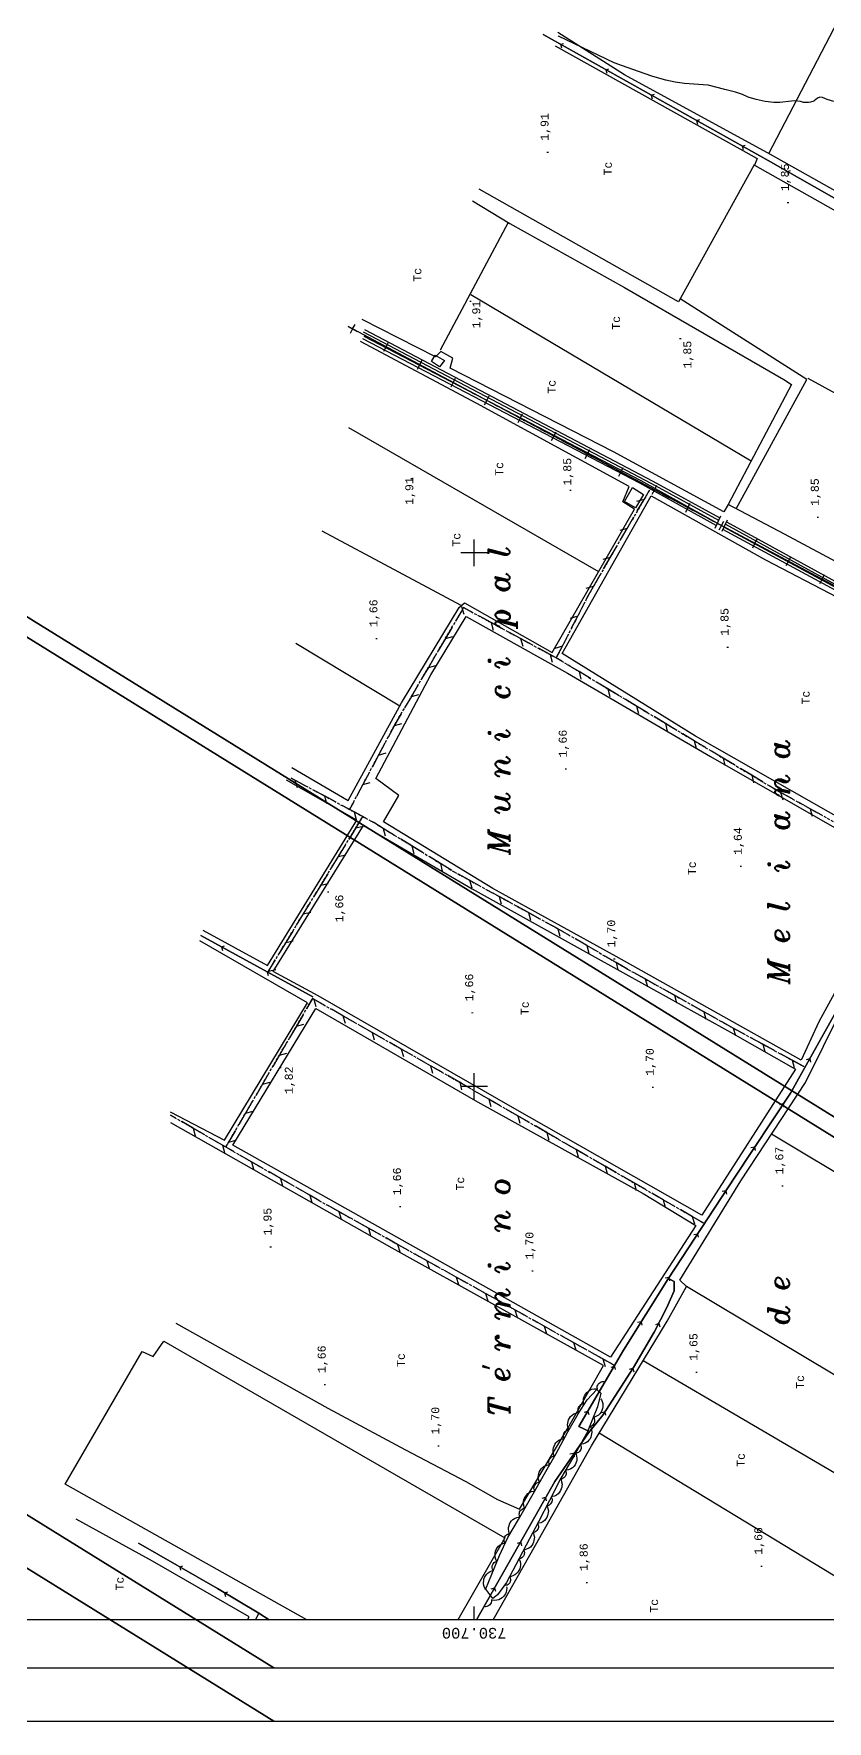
# Model space of a CAD drawing. Extents: x 730354 to 731930, y 4378581 to 4379608.
# Drawn here: x 730617.5 to 730766.2, y 4378581 to 4378897.3 of the extents above; entities that cross this region are included whole.
import ezdxf
from ezdxf.enums import TextEntityAlignment as Align

# ---------------------------------------------------------------- set-up
doc = ezdxf.new("R2010")
doc.units = 0
doc.header["$MEASUREMENT"] = 0
doc.linetypes.add('DASHED', pattern=[0.75, 0.5, -0.25])
doc.layers.get('0').update_dxf_attribs({"linetype": 'CONTINUOUS'})
for name, color, linetype in [('1', 7, 'CONTINUOUS'), ('2', 7, 'CONTINUOUS'), ('27', 7, 'CONTINUOUS'), ('29', 7, 'CONTINUOUS'), ('30', 7, 'CONTINUOUS'), ('36', 7, 'CONTINUOUS'), ('44', 7, 'CONTINUOUS'), ('48', 7, 'CONTINUOUS'), ('50', 7, 'CONTINUOUS'), ('51', 7, 'CONTINUOUS'), ('53', 7, 'CONTINUOUS'), ('56', 7, 'CONTINUOUS'), ('62', 7, 'CONTINUOUS'), ('PATTERN_CLASS', 7, 'CONTINUOUS')]:
    doc.layers.add(name, color=color, linetype=linetype)
doc.styles.add('ITALICT', font='ITALICT', dxfattribs={"height": 0.2})
doc.styles.add('MONOTXT', font='MONOTXT', dxfattribs={"height": 0.2})

# ---------------------------------------------------------------- blocks, each defined once
blk = doc.blocks.new('CRUZ')
at = {"layer": '62', "color": 7, "linetype": 'CONTINUOUS'}
for p, q in [((-2.5, 0), (2.5, 0)), ((0, -2.5), (0, 2.5))]:
    blk.add_line(p, q, dxfattribs=at)
blk = doc.blocks.new('SEMI')
at = {"layer": '62', "color": 7, "linetype": 'CONTINUOUS'}
blk.add_line((0, 0), (0, 2.5), dxfattribs=at)
blk = doc.blocks.new('MARVA')
at = {"layer": '62', "color": 7, "linetype": 'CONTINUOUS'}
blk.add_line((4999.95, 0), (0, 0), dxfattribs=at)
at = {"layer": '62', "color": 7, "linetype": 'CONTINUOUS', "xscale": 9.99990686758433, "yscale": 9.99990686758433, "rotation": 90}
for p in [(2999.97, 1999.98), (2999.97, 999.99)]:
    blk.add_blockref('CRUZ', p, dxfattribs=at)
at = {"layer": '62', "color": 7, "linetype": 'CONTINUOUS', "xscale": 9.99990686758433, "yscale": 9.99990686758433}
blk.add_blockref('SEMI', (2999.97, 0), dxfattribs=at)
at = {"layer": '62', "color": 7, "linetype": 'CONTINUOUS', "style": 'MONOTXT'}
blk.add_attdef('TAG50', (0, 0), '', height=20, rotation=180, dxfattribs=at)
blk = doc.blocks.new('MARVAL')
at = {"layer": '62', "color": 7, "linetype": 'CONTINUOUS'}
ref = blk.add_blockref('MARVA', (0, 0), dxfattribs=dict(at, xscale=0.1000009313241567, yscale=0.1000009313241567))
ref.add_attrib('TAG30', '730.700', dxfattribs={"color": 7, "linetype": 'CONTINUOUS', "height": 2, "rotation": 180, "style": 'MONOTXT'}).set_placement((300.01, -1.5), align=Align.CENTER)

msp = doc.modelspace()

# ---------------------------------------------------------------- linework, layer by layer
at = {"layer": '1', "color": 1, "linetype": 'CONTINUOUS'}
for points in [[(730693.53, 4378834.88), (730692, 4378835.91), (730692.7, 4378837.11), (730694.42, 4378836.06), (730693.53, 4378834.88)], [(730728.17, 4378809.65), (730729.65, 4378812.25), (730731.74, 4378810.98), (730730.22, 4378808.48), (730728.17, 4378809.65)]]:
    msp.add_lwpolyline(points, dxfattribs=at)
at = {"layer": '1', "color": 7, "linetype": 'CONTINUOUS'}
msp.add_lwpolyline([(730668.67, 4378600), (730623.39, 4378625.44), (730637.78, 4378650.34), (730639.86, 4378649.37), (730641.84, 4378652.27), (730705.73, 4378615.36), (730696.94, 4378600)], dxfattribs=at)
at = {"layer": '2', "color": 1, "linetype": 'CONTINUOUS'}
for p, q in [((730746.15, 4378806.9), (730745.1, 4378804.61)), ((730746.44, 4378804.09), (730747.46, 4378806.21))]:
    msp.add_line(p, q, dxfattribs=at)
at = {"layer": '27', "color": 5, "linetype": 'CONTINUOUS'}
for p, q in [((730716.16, 4378895.36), (730716.75, 4378895.53)), ((730716.16, 4378895.36), (730716.35, 4378894.69)), ((730724.67, 4378890.6), (730725.26, 4378890.77)), ((730724.67, 4378890.6), (730724.86, 4378889.92)), ((730733.17, 4378885.84), (730733.77, 4378886)), ((730733.17, 4378885.84), (730733.36, 4378885.16)), ((730741.68, 4378881.07), (730742.27, 4378881.24)), ((730741.68, 4378881.07), (730741.87, 4378880.39)), ((730750.19, 4378876.31), (730750.78, 4378876.48)), ((730750.19, 4378876.31), (730750.38, 4378875.63)), ((730758.68, 4378871.52), (730759.27, 4378871.68)), ((730758.68, 4378871.52), (730758.87, 4378870.84)), ((730669.75, 4378716.79), (730648.82, 4378728.29)), ((730652.66, 4378726.18), (730653.25, 4378726.35)), ((730652.66, 4378726.18), (730652.86, 4378725.51)), ((730661.2, 4378721.49), (730661.8, 4378721.66)), ((730661.2, 4378721.49), (730661.4, 4378720.81)), ((730762.87, 4378705.17), (730762.19, 4378704.98)), ((730762.87, 4378705.17), (730763.03, 4378704.58)), ((730757.93, 4378696.72), (730757.24, 4378696.58)), ((730757.93, 4378696.72), (730758.05, 4378696.12)), ((730752.55, 4378688.61), (730751.86, 4378688.47)), ((730752.55, 4378688.61), (730752.67, 4378688.01)), ((730747.18, 4378680.43), (730746.49, 4378680.29)), ((730747.18, 4378680.43), (730747.31, 4378679.83)), ((730741.83, 4378672.32), (730741.14, 4378672.18)), ((730741.83, 4378672.32), (730741.95, 4378671.72)), ((730736.45, 4378664.18), (730735.76, 4378664.03)), ((730736.45, 4378664.18), (730736.58, 4378663.58)), ((730731.29, 4378655.88), (730730.61, 4378655.72)), ((730731.29, 4378655.88), (730731.43, 4378655.28)), ((730734.63, 4378655.54), (730733.96, 4378655.33)), ((730734.63, 4378655.54), (730734.81, 4378654.95)), ((730726.29, 4378647.52), (730725.61, 4378647.34)), ((730726.29, 4378647.52), (730726.45, 4378646.93)), ((730729.74, 4378647.11), (730729.06, 4378646.94)), ((730729.74, 4378647.11), (730729.9, 4378646.52)), ((730721.31, 4378639.07), (730720.63, 4378638.89)), ((730721.31, 4378639.07), (730721.46, 4378638.48)), ((730724.51, 4378638.95), (730723.83, 4378638.8)), ((730724.51, 4378638.95), (730724.64, 4378638.35)), ((730718.61, 4378631.2), (730717.92, 4378631.07)), ((730718.61, 4378631.2), (730718.72, 4378630.59)), ((730713.34, 4378622.92), (730712.66, 4378622.73)), ((730713.34, 4378622.92), (730713.5, 4378622.33)), ((730708.72, 4378614.48), (730708.04, 4378614.3)), ((730708.72, 4378614.48), (730708.89, 4378613.89)), ((730644.83, 4378609.97), (730645.42, 4378610.13)), ((730644.83, 4378609.97), (730645.01, 4378609.3)), ((730653.26, 4378605.09), (730653.86, 4378605.24)), ((730653.26, 4378605.09), (730653.43, 4378604.41)), ((730703.82, 4378605.95), (730703.15, 4378605.76)), ((730703.82, 4378605.95), (730703.99, 4378605.36)), ((730659.68, 4378601.23), (730659.02, 4378600))]:
    msp.add_line(p, q, dxfattribs=at)
for points in [[(730826.38, 4378832.78), (730793.44, 4378851.77), (730755.06, 4378873.58), (730712.93, 4378897.17)], [(730780.85, 4378739.69), (730767.54, 4378713.5), (730759.26, 4378698.73), (730748.83, 4378682.98), (730736.36, 4378663.96), (730727.98, 4378650.58), (730719.64, 4378636.23), (730721.64, 4378635.29)], [(730736.39, 4378664.01), (730737.47, 4378663.46), (730737.5, 4378661.71), (730736.13, 4378658.54), (730733.75, 4378653.96), (730729.84, 4378647.3), (730724.13, 4378638.4), (730721.45, 4378635.06), (730715.13, 4378625.96), (730700.44, 4378600)], [(730661.58, 4378600), (730659.68, 4378601.23), (730651.93, 4378605.89), (730637.13, 4378614.4)]]:
    msp.add_lwpolyline(points, dxfattribs=at)
at = {"layer": '29', "color": 7, "linetype": 'CONTINUOUS'}
for p, q in [((730731.83, 4378810.04), (730730.42, 4378809.67)), ((730730.57, 4378807.88), (730731.83, 4378810.04)), ((730731.83, 4378810.04), (730732.84, 4378811.79)), ((730728.67, 4378804.6), (730729.92, 4378806.76)), ((730728.67, 4378804.6), (730727.27, 4378804.23)), ((730727.41, 4378802.44), (730728.67, 4378804.6)), ((730725.51, 4378799.16), (730726.77, 4378801.32)), ((730725.51, 4378799.16), (730724.11, 4378798.79)), ((730724.26, 4378797), (730725.51, 4378799.16)), ((730722.35, 4378793.72), (730720.95, 4378793.35)), ((730722.35, 4378793.72), (730723.61, 4378795.88)), ((730697.65, 4378789.95), (730698.06, 4378788.56)), ((730719.4, 4378788.16), (730720.54, 4378790.39)), ((730697.8, 4378789.38), (730696.54, 4378787.23)), ((730703.18, 4378786.95), (730700.98, 4378788.14)), ((730705.37, 4378785.76), (730703.18, 4378786.95)), ((730703.18, 4378786.95), (730703.59, 4378785.56)), ((730719.4, 4378788.16), (730718.02, 4378787.72)), ((730718.26, 4378785.94), (730719.4, 4378788.16)), ((730694.62, 4378783.96), (730693.35, 4378781.8)), ((730695.88, 4378786.11), (730694.62, 4378783.96)), ((730694.62, 4378783.96), (730696.02, 4378784.32)), ((730708.71, 4378783.95), (730706.51, 4378785.14)), ((730710.9, 4378782.76), (730708.71, 4378783.95)), ((730708.71, 4378783.95), (730709.12, 4378782.56)), ((730716.53, 4378782.56), (730717.67, 4378784.79)), ((730692.7, 4378780.69), (730691.43, 4378778.53)), ((730714.24, 4378780.95), (730712.04, 4378782.14)), ((730714.24, 4378780.95), (730714.65, 4378779.56)), ((730716.53, 4378782.56), (730715.15, 4378782.12)), ((730715.39, 4378780.34), (730716.53, 4378782.56)), ((730691.43, 4378778.53), (730690.16, 4378776.38)), ((730691.43, 4378778.53), (730692.84, 4378778.9)), ((730719.66, 4378777.77), (730717.52, 4378779.06)), ((730721.81, 4378776.48), (730719.66, 4378777.77)), ((730719.66, 4378777.77), (730720.02, 4378776.36)), ((730689.51, 4378775.26), (730688.24, 4378773.11)), ((730725.06, 4378774.53), (730722.91, 4378775.81)), ((730727.2, 4378773.24), (730725.06, 4378774.53)), ((730725.06, 4378774.53), (730725.41, 4378773.12)), ((730688.24, 4378773.11), (730686.98, 4378770.95)), ((730688.24, 4378773.11), (730689.65, 4378773.47)), ((730730.45, 4378771.28), (730728.31, 4378772.57)), ((730732.59, 4378770), (730730.45, 4378771.28)), ((730730.45, 4378771.28), (730730.8, 4378769.88)), ((730685.06, 4378767.68), (730686.46, 4378768.05)), ((730735.84, 4378768.04), (730733.7, 4378769.33)), ((730737.98, 4378766.75), (730735.84, 4378768.04)), ((730735.84, 4378768.04), (730736.19, 4378766.63)), ((730685.06, 4378767.68), (730683.89, 4378765.47)), ((730741.23, 4378764.8), (730739.09, 4378766.09)), ((730743.38, 4378763.51), (730741.23, 4378764.8)), ((730741.23, 4378764.8), (730741.59, 4378763.39)), ((730682.11, 4378762.12), (730680.93, 4378759.92)), ((730683.28, 4378764.33), (730682.11, 4378762.12)), ((730682.11, 4378762.12), (730683.5, 4378762.55)), ((730746.63, 4378761.56), (730744.48, 4378762.85)), ((730748.77, 4378760.27), (730746.63, 4378761.56)), ((730746.63, 4378761.56), (730746.98, 4378760.15)), ((730680.33, 4378758.78), (730679.15, 4378756.57)), ((730752.02, 4378758.32), (730749.88, 4378759.6)), ((730754.16, 4378757.03), (730752.02, 4378758.32)), ((730752.02, 4378758.32), (730752.37, 4378756.91)), ((730666.42, 4378757.43), (730665.74, 4378757.8)), ((730668.62, 4378756.25), (730666.42, 4378757.43)), ((730666.42, 4378757.43), (730666.84, 4378756.04)), ((730671.96, 4378754.45), (730669.76, 4378755.63)), ((730679.15, 4378756.57), (730677.98, 4378754.36)), ((730679.15, 4378756.57), (730680.54, 4378756.99)), ((730759.62, 4378753.9), (730757.43, 4378755.11)), ((730757.43, 4378755.11), (730757.84, 4378753.72)), ((730674.16, 4378753.26), (730671.96, 4378754.45)), ((730671.96, 4378754.45), (730672.37, 4378753.06)), ((730677.5, 4378751.46), (730675.3, 4378752.65)), ((730677.37, 4378753.22), (730676.67, 4378751.91)), ((730762.94, 4378752.07), (730760.75, 4378753.28)), ((730765.13, 4378750.86), (730762.94, 4378752.07)), ((730762.94, 4378752.07), (730763.34, 4378750.67)), ((730679.7, 4378750.28), (730677.5, 4378751.46)), ((730677.5, 4378751.46), (730677.91, 4378750.07)), ((730679.11, 4378750.59), (730677.81, 4378748.46)), ((730677.81, 4378748.46), (730679.22, 4378748.8)), ((730677.81, 4378748.46), (730676.51, 4378746.32)), ((730685.11, 4378747.07), (730682.98, 4378748.38)), ((730682.98, 4378748.38), (730683.31, 4378746.96)), ((730688.34, 4378745.08), (730686.21, 4378746.39)), ((730674.53, 4378743.08), (730673.23, 4378740.95)), ((730675.83, 4378745.22), (730674.53, 4378743.08)), ((730674.53, 4378743.08), (730675.94, 4378743.43)), ((730690.47, 4378743.77), (730688.34, 4378745.08)), ((730688.34, 4378745.08), (730688.68, 4378743.67)), ((730693.7, 4378741.79), (730691.57, 4378743.1)), ((730672.56, 4378739.85), (730671.26, 4378737.71)), ((730695.83, 4378740.48), (730693.7, 4378741.79)), ((730693.7, 4378741.79), (730694.04, 4378740.38)), ((730699.14, 4378738.64), (730696.95, 4378739.84)), ((730671.26, 4378737.71), (730669.95, 4378735.58)), ((730671.26, 4378737.71), (730672.67, 4378738.05)), ((730701.33, 4378737.44), (730699.14, 4378738.64)), ((730699.14, 4378738.64), (730699.55, 4378737.24)), ((730704.66, 4378735.61), (730702.47, 4378736.81)), ((730669.28, 4378734.47), (730667.98, 4378732.34)), ((730706.85, 4378734.41), (730704.66, 4378735.61)), ((730704.66, 4378735.61), (730705.07, 4378734.22)), ((730710.18, 4378732.59), (730707.98, 4378733.79)), ((730667.98, 4378732.34), (730666.68, 4378730.21)), ((730667.98, 4378732.34), (730669.39, 4378732.68)), ((730712.37, 4378731.38), (730710.18, 4378732.59)), ((730710.18, 4378732.59), (730710.58, 4378731.19)), ((730664.7, 4378726.97), (730663.4, 4378724.83)), ((730666.01, 4378729.1), (730664.7, 4378726.97)), ((730664.7, 4378726.97), (730666.12, 4378727.31)), ((730717.86, 4378728.31), (730715.69, 4378729.56)), ((730715.69, 4378729.56), (730716.07, 4378728.16)), ((730721.14, 4378726.4), (730718.97, 4378727.66)), ((730662.73, 4378723.73), (730661.43, 4378721.6)), ((730723.3, 4378725.15), (730721.14, 4378726.4)), ((730721.14, 4378726.4), (730721.51, 4378725)), ((730726.58, 4378723.25), (730724.42, 4378724.5)), ((730661.43, 4378721.6), (730661.32, 4378721.42)), ((730661.43, 4378721.6), (730662.84, 4378721.94)), ((730728.74, 4378722), (730726.58, 4378723.25)), ((730726.58, 4378723.25), (730726.95, 4378721.85)), ((730732.05, 4378720.15), (730729.87, 4378721.36)), ((730734.24, 4378718.93), (730732.05, 4378720.15)), ((730732.05, 4378720.15), (730732.45, 4378718.75)), ((730737.55, 4378717.08), (730735.36, 4378718.3)), ((730672.13, 4378715.13), (730669.96, 4378716.37)), ((730669.96, 4378716.37), (730670.34, 4378714.97)), ((730675.43, 4378713.25), (730673.25, 4378714.49)), ((730739.73, 4378715.86), (730737.55, 4378717.08)), ((730737.55, 4378717.08), (730737.94, 4378715.68)), ((730743.04, 4378714.01), (730740.86, 4378715.23)), ((730745.22, 4378712.79), (730743.04, 4378714.01)), ((730743.04, 4378714.01), (730743.44, 4378712.61)), ((730666.69, 4378711.3), (730665.43, 4378709.14)), ((730667.95, 4378713.45), (730666.69, 4378711.3)), ((730666.69, 4378711.3), (730668.1, 4378711.66)), ((730677.6, 4378712.01), (730675.43, 4378713.25)), ((730675.43, 4378713.25), (730675.81, 4378711.85)), ((730680.89, 4378710.13), (730678.72, 4378711.37)), ((730750.73, 4378709.75), (730748.54, 4378710.95)), ((730748.54, 4378710.95), (730748.95, 4378709.56)), ((730664.78, 4378708.02), (730663.52, 4378705.86)), ((730683.06, 4378708.89), (730680.89, 4378710.13)), ((730680.89, 4378710.13), (730681.27, 4378708.73)), ((730686.36, 4378707.01), (730684.18, 4378708.25)), ((730754.06, 4378707.93), (730751.86, 4378709.13)), ((730756.25, 4378706.73), (730754.06, 4378707.93)), ((730754.06, 4378707.93), (730754.47, 4378706.54)), ((730663.52, 4378705.86), (730662.26, 4378703.7)), ((730663.52, 4378705.86), (730664.93, 4378706.23)), ((730688.53, 4378705.77), (730686.36, 4378707.01)), ((730686.36, 4378707.01), (730686.74, 4378705.61)), ((730691.82, 4378703.89), (730689.65, 4378705.13)), ((730759.58, 4378704.91), (730757.38, 4378706.11)), ((730761.77, 4378703.71), (730759.58, 4378704.91)), ((730759.58, 4378704.91), (730759.98, 4378703.52)), ((730661.61, 4378702.59), (730660.35, 4378700.43)), ((730693.99, 4378702.66), (730691.82, 4378703.89)), ((730691.82, 4378703.89), (730692.2, 4378702.49)), ((730697.29, 4378700.78), (730695.11, 4378702.02)), ((730660.35, 4378700.43), (730659.09, 4378698.27)), ((730660.35, 4378700.43), (730661.76, 4378700.8)), ((730697.29, 4378700.78), (730697.66, 4378699.38)), ((730702.74, 4378697.63), (730700.57, 4378698.88)), ((730658.44, 4378697.15), (730657.18, 4378694.99)), ((730657.18, 4378694.99), (730658.58, 4378695.36)), ((730704.9, 4378696.38), (730702.74, 4378697.63)), ((730702.74, 4378697.63), (730703.11, 4378696.23)), ((730708.19, 4378694.49), (730706.02, 4378695.74)), ((730644.09, 4378694.05), (730643.11, 4378694.61)), ((730647.38, 4378692.16), (730645.21, 4378693.4)), ((730649.55, 4378690.91), (730647.38, 4378692.16)), ((730647.38, 4378692.16), (730647.76, 4378690.76)), ((730657.18, 4378694.99), (730655.92, 4378692.83)), ((730710.35, 4378693.24), (730708.19, 4378694.49)), ((730708.19, 4378694.49), (730708.56, 4378693.09)), ((730713.64, 4378691.34), (730711.47, 4378692.59)), ((730652.83, 4378689.02), (730650.67, 4378690.27)), ((730655, 4378687.78), (730652.83, 4378689.02)), ((730652.83, 4378689.02), (730653.21, 4378687.62)), ((730654.01, 4378689.56), (730653.48, 4378688.65)), ((730655.27, 4378691.72), (730654.01, 4378689.56)), ((730654.01, 4378689.56), (730655.41, 4378689.93)), ((730715.8, 4378690.09), (730713.64, 4378691.34)), ((730713.64, 4378691.34), (730714.01, 4378689.94)), ((730719.09, 4378688.2), (730716.92, 4378689.45)), ((730658.29, 4378685.89), (730656.12, 4378687.13)), ((730660.46, 4378684.64), (730658.29, 4378685.89)), ((730658.29, 4378685.89), (730658.67, 4378684.49)), ((730721.25, 4378686.95), (730719.09, 4378688.2)), ((730719.09, 4378688.2), (730719.46, 4378686.8)), ((730724.54, 4378685.05), (730722.37, 4378686.3)), ((730663.74, 4378682.75), (730661.58, 4378684)), ((730665.91, 4378681.51), (730663.74, 4378682.75)), ((730663.74, 4378682.75), (730664.12, 4378681.35)), ((730726.7, 4378683.8), (730724.54, 4378685.05)), ((730724.54, 4378685.05), (730724.91, 4378683.65)), ((730729.99, 4378681.91), (730727.82, 4378683.16)), ((730669.2, 4378679.62), (730667.03, 4378680.86)), ((730669.2, 4378679.62), (730669.58, 4378678.22)), ((730732.15, 4378680.66), (730729.99, 4378681.91)), ((730729.99, 4378681.91), (730730.36, 4378680.51)), ((730735.43, 4378678.76), (730733.27, 4378680.01)), ((730674.68, 4378676.53), (730672.5, 4378677.75)), ((730676.86, 4378675.31), (730674.68, 4378676.53)), ((730674.68, 4378676.53), (730675.08, 4378675.13)), ((730737.6, 4378677.51), (730735.43, 4378678.76)), ((730735.43, 4378678.76), (730735.81, 4378677.36)), ((730740.88, 4378675.62), (730738.72, 4378676.87)), ((730680.18, 4378673.46), (730677.99, 4378674.68)), ((730682.36, 4378672.24), (730680.18, 4378673.46)), ((730680.18, 4378673.46), (730680.57, 4378672.07)), ((730743.05, 4378674.37), (730740.88, 4378675.62)), ((730740.88, 4378675.62), (730741.26, 4378674.22)), ((730685.67, 4378670.4), (730683.49, 4378671.62)), ((730687.85, 4378669.18), (730685.67, 4378670.4)), ((730685.67, 4378670.4), (730686.07, 4378669)), ((730691.16, 4378667.33), (730688.98, 4378668.55)), ((730693.35, 4378666.11), (730691.16, 4378667.33)), ((730691.16, 4378667.33), (730691.56, 4378665.93)), ((730696.66, 4378664.26), (730694.47, 4378665.48)), ((730698.84, 4378663.04), (730696.66, 4378664.26)), ((730696.66, 4378664.26), (730697.05, 4378662.87)), ((730702.15, 4378661.2), (730699.97, 4378662.41)), ((730704.33, 4378659.98), (730702.15, 4378661.2)), ((730702.15, 4378661.2), (730702.55, 4378659.8)), ((730707.65, 4378658.13), (730705.46, 4378659.35)), ((730709.83, 4378656.91), (730707.65, 4378658.13)), ((730707.65, 4378658.13), (730708.04, 4378656.73)), ((730713.14, 4378655.06), (730710.96, 4378656.28)), ((730715.32, 4378653.84), (730713.14, 4378655.06)), ((730713.14, 4378655.06), (730713.54, 4378653.67)), ((730718.63, 4378652), (730716.45, 4378653.21)), ((730720.82, 4378650.78), (730718.63, 4378652)), ((730718.63, 4378652), (730719.03, 4378650.6)), ((730724.13, 4378648.93), (730721.94, 4378650.15)), ((730726.31, 4378647.71), (730724.13, 4378648.93)), ((730724.13, 4378648.93), (730724.52, 4378647.53))]:
    msp.add_line(p, q, dxfattribs=at)
for points in [[(730721.13, 4378791.54), (730721.42, 4378792.11), (730722.35, 4378793.72)], [(730699.84, 4378788.76), (730698.02, 4378789.75), (730697.8, 4378789.38)], [(730716.41, 4378779.72), (730715.67, 4378780.17), (730714.24, 4378780.95)], [(730686.32, 4378769.84), (730685.15, 4378767.84), (730685.06, 4378767.68)], [(730757.43, 4378755.11), (730756.32, 4378755.73), (730755.27, 4378756.36)], [(730682.98, 4378748.38), (730681.21, 4378749.46), (730680.83, 4378749.66)], [(730715.69, 4378729.56), (730715.64, 4378729.59), (730713.5, 4378730.76)], [(730669.96, 4378716.37), (730669.73, 4378716.5), (730668.6, 4378714.57)], [(730748.54, 4378710.95), (730747.68, 4378711.42), (730746.35, 4378712.16)], [(730699.45, 4378699.53), (730697.56, 4378700.62), (730697.29, 4378700.78)], [(730671.37, 4378678.38), (730670.92, 4378678.63), (730669.2, 4378679.62)]]:
    msp.add_lwpolyline(points, dxfattribs=at)
at = {"layer": '30', "color": 5, "linetype": 'CONTINUOUS'}
for points in [[(730747.07, 4378805.4), (730781.25, 4378786.68), (730798.85, 4378777.42), (730800.68, 4378777.37), (730804.42, 4378785.12), (730812.27, 4378801.05), (730824.93, 4378829.02), (730827.92, 4378834.1), (730835.06, 4378847.14), (730840.88, 4378856.52), (730845.54, 4378864.17), (730850.79, 4378871.83), (730854.82, 4378876.59), (730857.13, 4378879.65), (730863.17, 4378888.86), (730867.72, 4378895.89), (730870.51, 4378900.49), (730872.91, 4378904.53), (730875.5, 4378909.02), (730877.47, 4378912.69), (730879.45, 4378916.67), (730879.89, 4378918.59), (730863.12, 4378928.75)], [(730679.23, 4378841.46), (730733.23, 4378813.04), (730745.8, 4378806.13)], [(730745.55, 4378805.59), (730731.29, 4378813.5), (730679.37, 4378840.61)], [(730780.77, 4378739.74), (730785.33, 4378748.46), (730799.69, 4378775.79), (730799.92, 4378776.25), (730776.54, 4378788.79), (730746.8, 4378804.83)]]:
    msp.add_lwpolyline(points, dxfattribs=at)
at = {"layer": '30', "color": 1, "linetype": 'CONTINUOUS'}
for points in [[(730747.29, 4378805.85), (730781.49, 4378787.12), (730798.98, 4378777.92), (730800.37, 4378777.88), (730803.97, 4378785.34), (730811.82, 4378801.26), (730824.49, 4378829.25), (730827.49, 4378834.35), (730834.63, 4378847.39), (730840.45, 4378856.78), (730845.12, 4378864.44), (730850.39, 4378872.13), (730854.43, 4378876.9), (730856.72, 4378879.94), (730862.75, 4378889.13), (730867.3, 4378896.16), (730870.08, 4378900.75), (730872.48, 4378904.78), (730875.06, 4378909.26), (730877.03, 4378912.92), (730878.98, 4378916.84), (730879.32, 4378918.35), (730862.91, 4378928.29)], [(730679.46, 4378841.9), (730733.47, 4378813.48), (730746.01, 4378806.59)], [(730745.34, 4378805.13), (730731.05, 4378813.06), (730679.14, 4378840.17)], [(730774.12, 4378728.1), (730784.89, 4378748.69), (730799.25, 4378776.02), (730799.26, 4378776.04), (730776.3, 4378788.35), (730746.58, 4378804.38)]]:
    msp.add_lwpolyline(points, dxfattribs=at)
at = {"layer": '44', "color": 44, "linetype": 'CONTINUOUS'}
for points in [[(730726.24, 4378891.87), (730715.82, 4378896.91), (730715.73, 4378896.75)], [(730767.37, 4378884.63), (730766.13, 4378884.98), (730765.25, 4378885.41), (730764.74, 4378885.44), (730764.34, 4378885.25), (730763.69, 4378884.73), (730763.65, 4378884.71), (730763.05, 4378884.52), (730762.62, 4378884.42), (730761.7, 4378884.42), (730761.14, 4378884.61), (730760.06, 4378884.79), (730759.48, 4378884.69), (730757.29, 4378884.42), (730756.13, 4378884.46), (730754.54, 4378884.65), (730752.87, 4378884.98), (730751.33, 4378885.44), (730750.26, 4378885.94), (730748.97, 4378886.38), (730746.99, 4378886.91), (730743.86, 4378887.67), (730742.91, 4378887.73), (730739.4, 4378887.98), (730737.69, 4378888.23), (730735.92, 4378888.65), (730733.46, 4378889.32), (730731.84, 4378889.91), (730727.77, 4378891.31), (730726.24, 4378891.87)]]:
    msp.add_lwpolyline(points, dxfattribs=at)
at = {"layer": '51', "color": 3, "linetype": 'CONTINUOUS'}
for p, q in [((730755.19, 4378874.89), (730800.85, 4378962.42)), ((730706.35, 4378861.93), (730693.61, 4378838.01)), ((730699.36, 4378848.48), (730751.91, 4378817.3)), ((730762.49, 4378832.79), (730812.18, 4378805.44)), ((730676.46, 4378823.55), (730723.33, 4378796.56)), ((730697.59, 4378790.15), (730671.53, 4378804.12)), ((730666.58, 4378783.07), (730686.09, 4378771.36)), ((730801.21, 4378663.66), (730755.73, 4378691.07)), ((730739.79, 4378662.56), (730787.22, 4378634.17)), ((730780.22, 4378620.07), (730731.64, 4378648.58)), ((730723.44, 4378635.07), (730772.8, 4378605.09))]:
    msp.add_line(p, q, dxfattribs=at)
for points in [[(730782.87, 4378859.3), (730755.55, 4378874.69), (730728.18, 4378889.66), (730715.68, 4378897.57)], [(730715.16, 4378895.08), (730753.05, 4378873.92), (730752.51, 4378872.73), (730778.56, 4378858.04), (730823.39, 4378831.69), (730821.77, 4378827.52), (730816.85, 4378815.84), (730813.14, 4378806.38), (730808.58, 4378796.64), (730804.98, 4378789.39), (730802.15, 4378783.6), (730800.83, 4378781.28), (730788.36, 4378787.35), (730758.17, 4378803.55), (730747.59, 4378809.1), (730746.8, 4378807.71), (730726.1, 4378818.98), (730695.52, 4378834.67), (730696, 4378836.53), (730693.79, 4378837.78), (730692.77, 4378836.77), (730679, 4378843.77)], [(730752.44, 4378872.77), (730738.28, 4378847.1), (730700.92, 4378868.17)], [(730699.71, 4378866.04), (730706.66, 4378861.76), (730728.15, 4378849.75), (730758.03, 4378832.54), (730759.44, 4378831.59), (730747.59, 4378809.1)], [(730749.12, 4378808.3), (730762.35, 4378832.54), (730738.59, 4378847.66)], [(730665.87, 4378759.8), (730676.39, 4378753.62), (730686.41, 4378771.89), (730697.18, 4378789.81), (730698.18, 4378790.64), (730714.59, 4378781.37), (730730.05, 4378808.23), (730727.89, 4378809.57), (730729.05, 4378812.44), (730700.48, 4378828.01), (730678.71, 4378839.64)], [(730733.18, 4378810.69), (730754.6, 4378798.69), (730794.76, 4378777.76), (730794, 4378776.28), (730797.27, 4378774.57), (730780.87, 4378743.23), (730741.49, 4378765.67), (730716.5, 4378781.17), (730733.18, 4378810.69)], [(730761.3, 4378704.92), (730726.59, 4378724.33), (730703.51, 4378737.09), (730683, 4378749.61), (730685.88, 4378754.51), (730681.59, 4378757.71), (730691.88, 4378777.14), (730698.49, 4378788.08), (730717.5, 4378777.46), (730744.29, 4378761.84), (730768.8, 4378747.78), (730780.09, 4378741.52), (730773.79, 4378728.89), (730764.57, 4378712.13), (730761.3, 4378704.92)], [(730649.14, 4378729.31), (730661.28, 4378722.66), (730678.03, 4378749.89), (730664.85, 4378757.44)], [(730662.37, 4378721.52), (730679.25, 4378748.91), (730699.65, 4378737.04), (730722.14, 4378724.52), (730748.02, 4378710.16), (730760.24, 4378703.21), (730742.63, 4378675.84), (730707.19, 4378696.06), (730670.76, 4378717.01), (730662.37, 4378721.52)], [(730643.03, 4378695.22), (730653.22, 4378689.94), (730668.75, 4378715.65), (730648.63, 4378727.31)], [(730703.55, 4378600), (730711.47, 4378614.02), (730721.98, 4378632.66), (730736.16, 4378656.02), (730739.76, 4378662.51), (730738.51, 4378663.71), (730749.97, 4378682.31), (730762.1, 4378700.76), (730772.19, 4378721.19), (730775.49, 4378726.41), (730802.22, 4378710.82), (730820.14, 4378701.86)], [(730654.82, 4378688.98), (730670.32, 4378714.64), (730700.66, 4378697.14), (730731.67, 4378679.94), (730741.51, 4378673.94), (730725.58, 4378649.27), (730673.86, 4378678.3), (730654.82, 4378688.98)], [(730644.13, 4378655.64), (730672.6, 4378639.69), (730687.13, 4378631.87), (730698.46, 4378625.94), (730704.36, 4378622.58), (730708.5, 4378620.78), (730717.57, 4378635.92), (730724.22, 4378647.67), (730684.62, 4378669.69), (730643.18, 4378693.18)], [(730657.56, 4378600), (730657.88, 4378600.58), (730639.72, 4378610.98), (730625.46, 4378618.86)]]:
    msp.add_lwpolyline(points, dxfattribs=at)
at = {"layer": '53', "color": 3, "linetype": 'CONTINUOUS'}
for points in [[(730720.54, 4378640.53), (730720.48, 4378640.75), (730720.48, 4378641.11), (730720.51, 4378641.52), (730720.61, 4378641.82), (730720.75, 4378642.1), (730720.9, 4378642.38), (730721.12, 4378642.64), (730721.4, 4378642.88), (730721.72, 4378643.1), (730722.07, 4378643.24), (730722.49, 4378643.31), (730722.86, 4378643.31), (730723.09, 4378643.27), (730723.06, 4378643.54), (730723.07, 4378643.82), (730723.15, 4378644.02), (730723.24, 4378644.2), (730723.41, 4378644.39), (730723.59, 4378644.52), (730723.81, 4378644.64), (730724.01, 4378644.71), (730724.21, 4378644.67), (730724.36, 4378644.65)], [(730723.71, 4378641.46), (730723.85, 4378641.28), (730723.98, 4378640.94), (730724.1, 4378640.55), (730724.12, 4378640.24), (730724.09, 4378639.92), (730724.05, 4378639.61), (730723.94, 4378639.28), (730723.77, 4378638.96), (730723.55, 4378638.64), (730723.27, 4378638.38), (730722.91, 4378638.16), (730722.57, 4378638.02), (730722.33, 4378637.98), (730722.46, 4378637.74), (730722.55, 4378637.47), (730722.55, 4378637.26), (730722.54, 4378637.06), (730722.44, 4378636.82), (730722.33, 4378636.63), (730722.17, 4378636.44), (730722, 4378636.31), (730721.8, 4378636.27), (730721.65, 4378636.23)], [(730717.77, 4378635.61), (730717.66, 4378635.81), (730717.58, 4378636.17), (730717.52, 4378636.57), (730717.55, 4378636.89), (730717.62, 4378637.19), (730717.71, 4378637.5), (730717.86, 4378637.81), (730718.07, 4378638.1), (730718.34, 4378638.38), (730718.65, 4378638.6), (730719.05, 4378638.77), (730719.4, 4378638.85), (730719.64, 4378638.86), (730719.55, 4378639.11), (730719.49, 4378639.39), (730719.52, 4378639.6), (730719.57, 4378639.8), (730719.7, 4378640.03), (730719.84, 4378640.19), (730720.02, 4378640.36), (730720.21, 4378640.47), (730720.41, 4378640.48), (730720.56, 4378640.49)], [(730715.07, 4378630.68), (730714.96, 4378630.88), (730714.87, 4378631.23), (730714.8, 4378631.64), (730714.82, 4378631.95), (730714.89, 4378632.26), (730714.97, 4378632.56), (730715.12, 4378632.87), (730715.32, 4378633.17), (730715.58, 4378633.46), (730715.89, 4378633.68), (730716.28, 4378633.86), (730716.63, 4378633.95), (730716.87, 4378633.96), (730716.78, 4378634.22), (730716.72, 4378634.5), (730716.74, 4378634.71), (730716.78, 4378634.91), (730716.91, 4378635.13), (730717.04, 4378635.3), (730717.23, 4378635.47), (730717.41, 4378635.59), (730717.61, 4378635.6), (730717.76, 4378635.62)], [(730721.79, 4378636.16), (730721.9, 4378635.96), (730721.98, 4378635.61), (730722.04, 4378635.2), (730722.02, 4378634.89), (730721.94, 4378634.58), (730721.86, 4378634.28), (730721.71, 4378633.97), (730721.49, 4378633.67), (730721.23, 4378633.39), (730720.92, 4378633.18), (730720.52, 4378633), (730720.17, 4378632.92), (730719.93, 4378632.91), (730720.02, 4378632.65), (730720.08, 4378632.37), (730720.05, 4378632.16), (730720, 4378631.96), (730719.88, 4378631.74), (730719.74, 4378631.57), (730719.55, 4378631.41), (730719.36, 4378631.3), (730719.17, 4378631.29), (730719.01, 4378631.27)], [(730712.27, 4378625.81), (730712.16, 4378626.01), (730712.08, 4378626.36), (730712.02, 4378626.77), (730712.05, 4378627.08), (730712.12, 4378627.39), (730712.21, 4378627.69), (730712.36, 4378628), (730712.58, 4378628.29), (730712.84, 4378628.58), (730713.15, 4378628.79), (730713.55, 4378628.96), (730713.9, 4378629.04), (730714.14, 4378629.05), (730714.05, 4378629.31), (730713.99, 4378629.59), (730714.02, 4378629.8), (730714.07, 4378630), (730714.2, 4378630.22), (730714.34, 4378630.39), (730714.52, 4378630.55), (730714.71, 4378630.66), (730714.91, 4378630.67), (730715.06, 4378630.69)], [(730719.02, 4378631.27), (730719.13, 4378631.07), (730719.21, 4378630.71), (730719.26, 4378630.3), (730719.23, 4378629.99), (730719.15, 4378629.69), (730719.06, 4378629.38), (730718.9, 4378629.08), (730718.69, 4378628.78), (730718.42, 4378628.51), (730718.1, 4378628.3), (730717.71, 4378628.13), (730717.35, 4378628.05), (730717.11, 4378628.05), (730717.2, 4378627.79), (730717.25, 4378627.51), (730717.22, 4378627.3), (730717.17, 4378627.1), (730717.04, 4378626.88), (730716.89, 4378626.72), (730716.71, 4378626.55), (730716.52, 4378626.45), (730716.32, 4378626.44), (730716.16, 4378626.43)], [(730709.5, 4378620.92), (730709.38, 4378621.12), (730709.3, 4378621.47), (730709.24, 4378621.88), (730709.27, 4378622.19), (730709.34, 4378622.5), (730709.43, 4378622.8), (730709.58, 4378623.11), (730709.79, 4378623.41), (730710.05, 4378623.69), (730710.37, 4378623.9), (730710.76, 4378624.08), (730711.11, 4378624.16), (730711.36, 4378624.17), (730711.26, 4378624.42), (730711.21, 4378624.7), (730711.24, 4378624.91), (730711.28, 4378625.11), (730711.41, 4378625.34), (730711.55, 4378625.51), (730711.74, 4378625.67), (730711.92, 4378625.78), (730712.12, 4378625.79), (730712.28, 4378625.81)], [(730716.17, 4378626.42), (730716.3, 4378626.23), (730716.39, 4378625.88), (730716.47, 4378625.47), (730716.46, 4378625.16), (730716.4, 4378624.85), (730716.33, 4378624.54), (730716.19, 4378624.23), (730715.99, 4378623.92), (730715.74, 4378623.63), (730715.44, 4378623.4), (730715.05, 4378623.21), (730714.7, 4378623.11), (730714.46, 4378623.09), (730714.57, 4378622.84), (730714.63, 4378622.56), (730714.61, 4378622.35), (730714.58, 4378622.15), (730714.46, 4378621.92), (730714.33, 4378621.75), (730714.15, 4378621.57), (730713.97, 4378621.46), (730713.77, 4378621.44), (730713.62, 4378621.41)], [(730706.67, 4378616.06), (730706.56, 4378616.26), (730706.48, 4378616.62), (730706.42, 4378617.03), (730706.46, 4378617.34), (730706.54, 4378617.64), (730706.62, 4378617.95), (730706.78, 4378618.25), (730707, 4378618.55), (730707.27, 4378618.82), (730707.58, 4378619.03), (730707.98, 4378619.2), (730708.33, 4378619.28), (730708.57, 4378619.28), (730708.49, 4378619.54), (730708.43, 4378619.82), (730708.47, 4378620.03), (730708.52, 4378620.23), (730708.65, 4378620.45), (730708.79, 4378620.62), (730708.98, 4378620.78), (730709.16, 4378620.89), (730709.36, 4378620.9), (730709.52, 4378620.91)], [(730713.61, 4378621.42), (730713.73, 4378621.22), (730713.83, 4378620.87), (730713.91, 4378620.47), (730713.89, 4378620.16), (730713.83, 4378619.84), (730713.76, 4378619.54), (730713.62, 4378619.22), (730713.42, 4378618.92), (730713.17, 4378618.63), (730712.87, 4378618.4), (730712.48, 4378618.21), (730712.13, 4378618.11), (730711.89, 4378618.09), (730711.99, 4378617.84), (730712.06, 4378617.56), (730712.04, 4378617.35), (730712, 4378617.15), (730711.89, 4378616.92), (730711.75, 4378616.75), (730711.57, 4378616.58), (730711.39, 4378616.46), (730711.19, 4378616.44), (730711.04, 4378616.42)], [(730704.25, 4378610.99), (730704.12, 4378611.18), (730704.01, 4378611.52), (730703.92, 4378611.92), (730703.92, 4378612.23), (730703.96, 4378612.55), (730704.02, 4378612.86), (730704.15, 4378613.18), (730704.33, 4378613.49), (730704.57, 4378613.8), (730704.87, 4378614.04), (730705.24, 4378614.24), (730705.59, 4378614.36), (730705.83, 4378614.39), (730705.71, 4378614.63), (730705.63, 4378614.91), (730705.64, 4378615.12), (730705.67, 4378615.32), (730705.78, 4378615.55), (730705.9, 4378615.73), (730706.07, 4378615.92), (730706.25, 4378616.04), (730706.45, 4378616.07), (730706.6, 4378616.1)], [(730710.99, 4378616.44), (730711.11, 4378616.25), (730711.21, 4378615.9), (730711.28, 4378615.49), (730711.27, 4378615.18), (730711.2, 4378614.87), (730711.13, 4378614.56), (730710.99, 4378614.25), (730710.79, 4378613.95), (730710.54, 4378613.66), (730710.23, 4378613.43), (730709.84, 4378613.24), (730709.5, 4378613.15), (730709.25, 4378613.13), (730709.35, 4378612.88), (730709.42, 4378612.6), (730709.4, 4378612.39), (730709.36, 4378612.19), (730709.24, 4378611.96), (730709.11, 4378611.79), (730708.93, 4378611.61), (730708.75, 4378611.5), (730708.55, 4378611.48), (730708.39, 4378611.46)], [(730702.16, 4378605.77), (730702.02, 4378605.95), (730701.89, 4378606.29), (730701.78, 4378606.69), (730701.77, 4378607), (730701.8, 4378607.32), (730701.84, 4378607.63), (730701.95, 4378607.95), (730702.13, 4378608.28), (730702.35, 4378608.59), (730702.64, 4378608.84), (730703, 4378609.07), (730703.34, 4378609.19), (730703.58, 4378609.23), (730703.45, 4378609.48), (730703.36, 4378609.75), (730703.36, 4378609.96), (730703.38, 4378610.16), (730703.48, 4378610.4), (730703.6, 4378610.59), (730703.76, 4378610.77), (730703.93, 4378610.91), (730704.13, 4378610.94), (730704.28, 4378610.98)], [(730708.39, 4378611.46), (730708.51, 4378611.27), (730708.6, 4378610.92), (730708.68, 4378610.52), (730708.67, 4378610.2), (730708.61, 4378609.89), (730708.54, 4378609.59), (730708.4, 4378609.27), (730708.2, 4378608.96), (730707.95, 4378608.67), (730707.64, 4378608.44), (730707.26, 4378608.25), (730706.91, 4378608.15), (730706.67, 4378608.13), (730706.77, 4378607.88), (730706.84, 4378607.61), (730706.82, 4378607.4), (730706.78, 4378607.19), (730706.67, 4378606.97), (730706.53, 4378606.79), (730706.36, 4378606.62), (730706.18, 4378606.5), (730705.98, 4378606.48), (730705.82, 4378606.46)], [(730706.09, 4378606.18), (730706.13, 4378605.95), (730706.08, 4378605.59), (730706, 4378605.19), (730705.87, 4378604.91), (730705.69, 4378604.64), (730705.51, 4378604.39), (730705.26, 4378604.15), (730704.96, 4378603.94), (730704.62, 4378603.77), (730704.25, 4378603.67), (730703.82, 4378603.64), (730703.46, 4378603.69), (730703.23, 4378603.76), (730703.23, 4378603.49), (730703.18, 4378603.21), (730703.08, 4378603.02), (730702.97, 4378602.85), (730702.78, 4378602.68), (730702.59, 4378602.57), (730702.36, 4378602.48), (730702.15, 4378602.44), (730701.95, 4378602.5), (730701.8, 4378602.54)]]:
    msp.add_lwpolyline(points, dxfattribs=at)
at = {"layer": '56', "color": 7, "linetype": 'CONTINUOUS'}
for p, q in [((730676.38, 4378842.47), (730678.1, 4378841.55)), ((730677.24, 4378842.01), (730676.77, 4378841.12)), ((730677.24, 4378842.01), (730677.68, 4378842.84)), ((730678.76, 4378841.2), (730679.93, 4378840.58)), ((730680.81, 4378840.1), (730681.98, 4378839.48)), ((730682.66, 4378839.12), (730684.38, 4378838.2)), ((730683.52, 4378838.66), (730683.05, 4378837.77)), ((730683.52, 4378838.66), (730683.97, 4378839.49)), ((730685.04, 4378837.85), (730686.21, 4378837.23)), ((730687.1, 4378836.75), (730688.26, 4378836.13)), ((730688.94, 4378835.77), (730690.66, 4378834.85)), ((730689.8, 4378835.31), (730689.33, 4378834.42)), ((730689.8, 4378835.31), (730690.25, 4378836.14)), ((730691.33, 4378834.5), (730692.49, 4378833.88)), ((730693.38, 4378833.4), (730694.54, 4378832.78)), ((730695.23, 4378832.42), (730696.95, 4378831.5)), ((730696.09, 4378831.96), (730695.61, 4378831.07)), ((730696.09, 4378831.96), (730696.53, 4378832.79)), ((730697.61, 4378831.15), (730698.77, 4378830.53)), ((730699.66, 4378830.05), (730700.82, 4378829.43)), ((730701.51, 4378829.07), (730703.23, 4378828.15)), ((730702.37, 4378828.61), (730701.89, 4378827.72)), ((730702.37, 4378828.61), (730702.81, 4378829.44)), ((730703.89, 4378827.8), (730705.05, 4378827.18)), ((730705.94, 4378826.7), (730707.1, 4378826.08)), ((730707.79, 4378825.72), (730709.51, 4378824.8)), ((730708.65, 4378825.26), (730708.18, 4378824.37)), ((730708.65, 4378825.26), (730709.09, 4378826.09)), ((730710.17, 4378824.45), (730711.33, 4378823.83)), ((730712.22, 4378823.35), (730713.39, 4378822.73)), ((730714.07, 4378822.37), (730715.79, 4378821.45)), ((730714.93, 4378821.91), (730714.46, 4378821.02)), ((730714.93, 4378821.91), (730715.38, 4378822.74)), ((730716.45, 4378821.1), (730717.62, 4378820.48)), ((730718.51, 4378820), (730719.67, 4378819.38)), ((730720.35, 4378819.02), (730722.07, 4378818.1)), ((730721.21, 4378818.56), (730720.74, 4378817.67)), ((730721.21, 4378818.56), (730721.66, 4378819.39)), ((730722.73, 4378817.75), (730723.9, 4378817.13)), ((730724.79, 4378816.65), (730725.95, 4378816.03)), ((730726.63, 4378815.67), (730728.36, 4378814.75)), ((730727.49, 4378815.21), (730727.02, 4378814.32)), ((730727.49, 4378815.21), (730727.94, 4378816.04)), ((730729.02, 4378814.4), (730730.18, 4378813.78)), ((730731.07, 4378813.3), (730732.23, 4378812.68)), ((730732.92, 4378812.32), (730734.64, 4378811.4)), ((730733.78, 4378811.86), (730734.22, 4378812.69)), ((730733.78, 4378811.86), (730733.3, 4378810.97)), ((730735.3, 4378811.04), (730736.46, 4378810.42)), ((730737.35, 4378809.95), (730738.51, 4378809.33)), ((730739.2, 4378808.96), (730740.92, 4378808.05)), ((730740.06, 4378808.51), (730740.5, 4378809.34)), ((730740.06, 4378808.51), (730739.59, 4378807.62)), ((730741.58, 4378807.69), (730742.74, 4378807.07)), ((730743.63, 4378806.6), (730744.8, 4378805.98)), ((730746.34, 4378805.16), (730746.78, 4378805.99)), ((730745.48, 4378805.61), (730747.2, 4378804.7)), ((730746.34, 4378805.16), (730745.87, 4378804.27)), ((730747.86, 4378804.34), (730749.03, 4378803.72)), ((730749.91, 4378803.25), (730751.08, 4378802.63)), ((730752.62, 4378801.81), (730753.07, 4378802.64)), ((730751.76, 4378802.26), (730753.48, 4378801.35)), ((730752.62, 4378801.81), (730752.15, 4378800.92)), ((730754.14, 4378800.99), (730755.31, 4378800.37)), ((730756.2, 4378799.9), (730757.36, 4378799.28)), ((730758.04, 4378798.91), (730759.76, 4378798)), ((730758.9, 4378798.45), (730758.43, 4378797.57)), ((730758.9, 4378798.45), (730759.35, 4378799.29)), ((730760.43, 4378797.64), (730761.59, 4378797.02)), ((730762.48, 4378796.55), (730763.64, 4378795.93)), ((730764.33, 4378795.56), (730766.05, 4378794.65)), ((730765.19, 4378795.1), (730764.71, 4378794.22)), ((730765.19, 4378795.1), (730765.63, 4378795.94))]:
    msp.add_line(p, q, dxfattribs=at)
at = {"layer": 'PATTERN_CLASS', "color": 7, "linetype": 'DASHED'}
msp.add_line((730661.32, 4378721.42), (730679.11, 4378750.59), dxfattribs=at)
at = {"layer": 'PATTERN_CLASS', "color": 5, "linetype": 'CONTINUOUS'}
for p, q in [((730648.82, 4378728.29), (730669.75, 4378716.79)), ((730659.02, 4378600), (730659.68, 4378601.23))]:
    msp.add_line(p, q, dxfattribs=at)
for points in [[(730712.93, 4378897.17), (730755.06, 4378873.58), (730793.44, 4378851.77), (730826.38, 4378832.78)], [(730721.64, 4378635.29), (730719.64, 4378636.23), (730727.98, 4378650.58), (730736.36, 4378663.96), (730748.83, 4378682.98), (730759.26, 4378698.73), (730767.54, 4378713.5), (730780.85, 4378739.69)], [(730700.44, 4378600), (730715.13, 4378625.96), (730721.45, 4378635.06), (730724.13, 4378638.4), (730729.84, 4378647.3), (730733.75, 4378653.96), (730736.13, 4378658.54), (730737.5, 4378661.71), (730737.47, 4378663.46), (730736.39, 4378664.01)], [(730637.13, 4378614.4), (730651.93, 4378605.89), (730659.68, 4378601.23), (730661.58, 4378600)]]:
    msp.add_lwpolyline(points, dxfattribs=at)
at = {"layer": 'PATTERN_CLASS', "color": 7, "linetype": 'CONTINUOUS'}
msp.add_lwpolyline([(730900, 4378716.24), (730800.91, 4378776.05), (730676.38, 4378842.47)], dxfattribs=at)
at = {"layer": 'PATTERN_CLASS', "color": 7, "linetype": 'DASHED'}
for points in [[(730732.84, 4378811.79), (730721.42, 4378792.11), (730715.39, 4378780.34)], [(730676.67, 4378751.91), (730685.15, 4378767.84), (730698.02, 4378789.75), (730715.67, 4378780.17), (730756.32, 4378755.73), (730781.65, 4378741.73)], [(730665.74, 4378757.8), (730681.21, 4378749.46), (730696.24, 4378740.23), (730715.64, 4378729.59), (730728.84, 4378721.94), (730747.68, 4378711.42), (730761.77, 4378703.71)], [(730653.48, 4378688.65), (730669.73, 4378716.5), (730697.56, 4378700.62), (730743.05, 4378674.37)], [(730643.11, 4378694.61), (730670.92, 4378678.63), (730726.31, 4378647.71)]]:
    msp.add_lwpolyline(points, dxfattribs=at)
at = {"layer": 'PATTERN_CLASS', "color": 3, "linetype": 'CONTINUOUS'}
msp.add_lwpolyline([(730702.18, 4378605.77), (730702.17, 4378605.8), (730703.31, 4378608.6), (730704.76, 4378612.09), (730706.29, 4378615.42), (730708.29, 4378618.82), (730710.8, 4378623.21), (730713.19, 4378627.41), (730715.34, 4378631.17), (730717.58, 4378635.28), (730719.51, 4378638.65), (730721.19, 4378641.23), (730723.01, 4378643.19), (730723.73, 4378642.48), (730723.12, 4378639.96), (730722.08, 4378637.32), (730721.3, 4378635.46), (730721.02, 4378634.81), (730718.68, 4378630.69), (730716.26, 4378626.59), (730714.12, 4378622.4), (730712.05, 4378618.38), (730710.35, 4378615.21), (730707.8, 4378610.32), (730706.09, 4378606.98), (730704.36, 4378604.71), (730703.5, 4378603.98), (730702.18, 4378605.77)], dxfattribs=at)

# ---------------------------------------------------------------- block references
at = {"layer": '62', "color": 7, "linetype": 'CONTINUOUS'}
msp.add_blockref('MARVAL', (730400, 4378600), dxfattribs=at)

# ---------------------------------------------------------------- texts
at = {"layer": '36', "color": 7, "linetype": 'CONTINUOUS', "style": 'MONOTXT'}
for p in [(730725.79, 4378870.77), (730690.1, 4378850.85), (730727.33, 4378841.84), (730715.26, 4378829.87), (730705.45, 4378814.46), (730697.43, 4378801.19), (730762.85, 4378771.59), (730741.54, 4378739.61), (730710.24, 4378713.37), (730698.13, 4378680.48), (730687.02, 4378647.42), (730761.82, 4378643.31), (730750.71, 4378628.69), (730634.34, 4378605.51), (730734.46, 4378601.35)]:
    msp.add_text('Tc', height=1.5, rotation=90, dxfattribs=at).set_placement(p)
at = {"layer": '48', "color": 7, "linetype": 'CONTINUOUS', "style": 'MONOTXT'}
for s, p in [(' 1,91', (730713.95, 4378875.96)), ('.', (730713.95, 4378874.46)), (' 1,85', (730758.98, 4378866.51)), ('.', (730758.98, 4378865.01)), ('.', (730699.5, 4378846.53)), (' 1,91', (730701.15, 4378840.81)), ('.', (730738.79, 4378839.53)), (' 1,85', (730740.7, 4378833.29)), (' 1,85', (730718.2, 4378811.33)), (' 1,91', (730688.6, 4378807.71)), ('.', (730688.47, 4378813.31)), (' 1,85', (730764.58, 4378807.51)), ('.', (730718.2, 4378811.1)), ('.', (730764.58, 4378806.01)), (' 1,66', (730681.88, 4378784.81)), (' 1,85', (730747.66, 4378783.19)), ('.', (730681.88, 4378783.31)), ('.', (730747.66, 4378781.69)), (' 1,66', (730717.35, 4378760.38)), ('.', (730717.35, 4378758.88)), (' 1,64', (730750.15, 4378742.1)), ('.', (730750.15, 4378740.6)), ('.', (730672.81, 4378735.82)), (' 1,66', (730675.48, 4378729.46)), (' 1,70', (730726.43, 4378724.76)), ('.', (730726.43, 4378723.26)), (' 1,66', (730699.82, 4378714.65)), ('.', (730699.82, 4378713.15)), (' 1,70', (730733.66, 4378700.69)), ('.', (730663.87, 4378702.85)), (' 1,82', (730666.03, 4378697.25)), ('.', (730733.66, 4378699.19)), (' 1,67', (730757.92, 4378682.21)), (' 1,66', (730686.29, 4378678.31)), ('.', (730757.92, 4378680.71)), (' 1,95', (730662.04, 4378670.76)), ('.', (730686.29, 4378676.81)), ('.', (730662.04, 4378669.26)), (' 1,70', (730711.11, 4378666.26)), ('.', (730711.11, 4378664.76)), (' 1,66', (730672.18, 4378644.96)), (' 1,65', (730741.84, 4378647.26)), ('.', (730741.84, 4378645.76)), ('.', (730672.18, 4378643.46)), (' 1,70', (730693.47, 4378633.44)), ('.', (730693.47, 4378631.94)), (' 1,66', (730753.99, 4378610.91)), (' 1,86', (730721.27, 4378607.86)), ('.', (730753.99, 4378609.41)), ('.', (730721.27, 4378606.36))]:
    msp.add_text(s, height=1.5, rotation=90, dxfattribs=at).set_placement(p)
at = {"layer": '50', "color": 7, "linetype": 'CONTINUOUS', "style": 'ITALICT'}
for s, p in [('T e r m i  n o                   M u n i  c i  p a l ', (730706.7, 4378637.98)), ("'", (730705.56, 4378646.31))]:
    msp.add_text(s, height=4, rotation=90, dxfattribs=at).set_placement(p)
at = {"layer": '56', "color": 7, "linetype": 'CONTINUOUS', "style": 'ITALICT'}
msp.add_text('d e                  M e l  i  a n a', height=4, rotation=90, dxfattribs=at).set_placement((730759.08, 4378655.08))

# ---------------------------------------------------------------- meshes
at = {"color": 7, "linetype": 'CONTINUOUS'}
mesh = msp.add_polyface(dxfattribs=at)
corners = [(730354.5, 4378581), (730354.5, 4378581), (730354.5, 4378771.96), (730662.5, 4378581), (730354.5, 4378946.49), (730944, 4378581), (730354.5, 4379607.5), (730944, 4379242.01), (730944, 4379607.5)]
mesh.append_faces([[corners[k] for k in face] for face in [(0, 1, 3, 2), (2, 3, 5, 4), (4, 5, 7, 6), (6, 7, 8, 8)]], dxfattribs={"vtx0": -1, "vtx2": -1, "color": 7})
mesh = msp.add_polyface(dxfattribs=at)
corners = [(730364.5, 4378591), (730364.5, 4378591), (730364.5, 4378775.76), (730662.5, 4378591), (730364.5, 4378944.09), (730934, 4378591), (730364.5, 4379411), (730934, 4379057.91), (730662.5, 4379411), (730934, 4379242.67), (730934, 4379411)]
mesh.append_faces([[corners[k] for k in face] for face in [(0, 1, 3, 2), (2, 3, 5, 4), (4, 5, 7, 6), (6, 7, 9, 8), (8, 9, 10, 10)]], dxfattribs={"vtx0": -1, "vtx2": -1, "color": 7})

doc.saveas('drawing.dxf')
